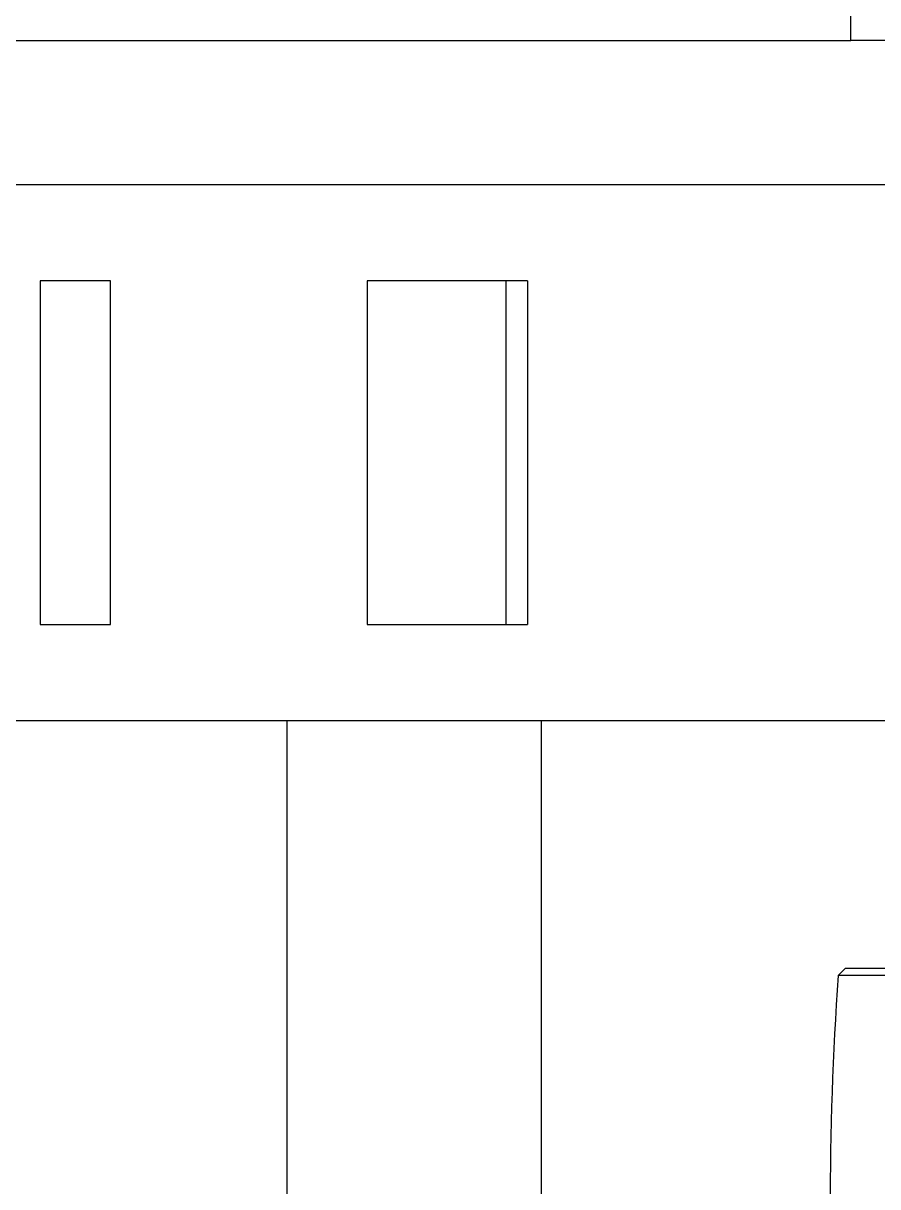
# Model space of a CAD drawing. Header units: millimetres. Extents: x 6622 to 532820, y 3370 to 359312.
# Drawn here: x 462784.7 to 462908.9, y 313428.2 to 313597.5 of the extents above; entities that cross this region are included whole.
import ezdxf

# ---------------------------------------------------------------- set-up
doc = ezdxf.new("R2010")
doc.units = ezdxf.units.MM

# ---------------------------------------------------------------- blocks, each defined once
blk = doc.blocks.new('A$C6F3A12F4')
at = {"color": 2, "linetype": 'Continuous', "lineweight": 25}
for p, q in [((1051.2, 1685), (1051.2, 1481)), ((1129.2, 1685), (1129.2, 1481)), ((1165.2, 1604.23), (1165.2, 1685)), ((1166.27, 1685), (1166.27, 1603.15)), ((1030.2, 1614), (1030.2, 1605)), ((1030.2, 1605), (1025.2, 1605)), ((1030.2, 1385), (1030.2, 1605)), ((1165.2, 1604.23), (1166.27, 1603.15)), ((1129.2, 1560), (1285.2, 1560)), ((1065.2, 1558), (1115.2, 1558)), ((1065.2, 1558), (1065.2, 1534.67)), ((1115.2, 1534.67), (1115.2, 1558)), ((1065.2, 1554.86), (1115.2, 1554.86)), ((1065.2, 1534.67), (1115.2, 1534.67)), ((1129.2, 1523), (1285.2, 1523)), ((1115.2, 1497.34), (1065.2, 1497.34)), ((1065.2, 1497.34), (1065.2, 1487.13)), ((1115.2, 1487.13), (1115.2, 1497.34)), ((1065.2, 1487.13), (1115.2, 1487.13))]:
    blk.add_line(p, q, dxfattribs=at)
blk.add_arc((1200.2, 2102), 500, 266.1094, 273.8995, dxfattribs=at)

msp = doc.modelspace()

# ---------------------------------------------------------------- block references
at = {"color": 0, "rotation": 270}
msp.add_blockref('A$C6F3A12F4', (461300, 314625.198), dxfattribs=at)

doc.saveas('drawing.dxf')
